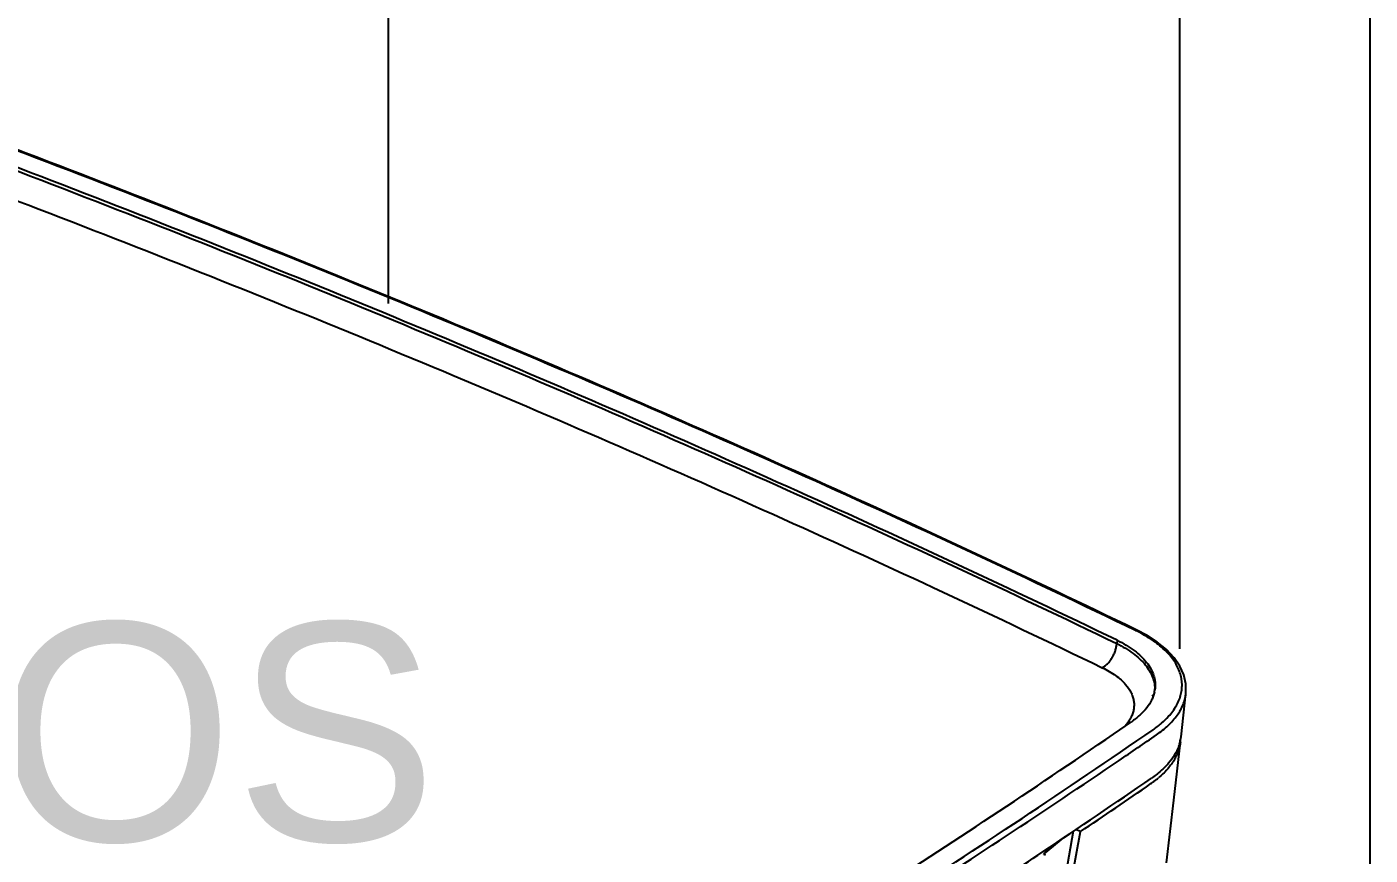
# Model space of a CAD drawing. Header units: inches. Extents: x 110042 to 357611, y 89798 to 292388.
# Drawn here: x 222659 to 229643, y 156452 to 160758 of the extents above; entities that cross this region are included whole.
import ezdxf

# ---------------------------------------------------------------- set-up
doc = ezdxf.new("R2010")
doc.units = ezdxf.units.IN
doc.header["$MEASUREMENT"] = 0
doc.styles.get("Standard").update_dxf_attribs({"font": 'arial.ttf'})

# ---------------------------------------------------------------- blocks, each defined once
blk = doc.blocks.new('S')
for p, q in [((3024.7079, 6966.5047), (3024.7045, 6966.5064)), ((3024.7079, 6966.5047), (3024.7079, 6966.5047)), ((3024.7294, 6966.4934), (3024.7079, 6966.5047)), ((3024.659, 6966.4811), (3024.6581, 6966.4735)), ((3024.7553, 6966.4768), (3024.7294, 6966.4934)), ((3024.7776, 6966.4587), (3024.7553, 6966.4768)), ((3024.7958, 6966.4394), (3024.7776, 6966.4587)), ((3024.8097, 6966.4192), (3024.7958, 6966.4394)), ((3024.8191, 6966.3981), (3024.8097, 6966.4192)), ((3024.824, 6966.3766), (3024.8191, 6966.3981)), ((3024.824, 6966.3536), (3024.824, 6966.3766)), ((3024.8122, 6966.2498), (3024.824, 6966.3536)), ((3024.65, 6966.256), (3024.6932, 6966.2857)), ((3024.7949, 6966.0979), (3024.8107, 6966.2368)), ((3024.7777, 6965.9477), (3024.7949, 6966.0979)), ((3024.5366, 6965.9226), (3024.5548, 6966.0245)), ((3024.5491, 6965.9001), (3024.571, 6966.0224)), ((3024.571, 6966.0224), (3024.559, 6966.0273)), ((3024.4845, 6965.9689), (3024.5336, 6966.0101)), ((3024.4797, 6965.9732), (3024.4816, 6965.9745)), ((3024.4831, 6965.9677), (3024.4845, 6965.9689)), ((3024.487, 6965.966), (3024.4831, 6965.9677))]:
    blk.add_line(p, q)
for centre, radius, start, end in [((3024.5442, 6966.1747), 0.3662, 63.6127, 64.203), ((3024.6106, 6966.1941), 0.2043, 48.5527, 49.5017), ((3024.6736, 6966.3738), 0.0767, 347.2096, 353.4931), ((3011.8427, 6984.9573), 22.6664, 302.62392, 304.40471), ((3011.8932, 6984.9385), 22.6674, 302.62297, 304.53974), ((3012.3537, 6984.2573), 21.8598, 304.27294, 304.55703), ((3024.7174, 6966.2606), 0.0955, 349.1492, 353.4966), ((3024.7101, 6966.2623), 0.1029, 339.7575, 345.8092), ((3024.7147, 6966.2611), 0.0981, 345.8137, 349.158), ((3024.7172, 6966.2474), 0.0941, 353.4975, 357.101), ((3011.8428, 6985.016), 22.7745, 302.62438, 304.26024), ((3012.1974, 6984.3751), 22.1243, 303.72688, 304.53942), ((3024.6066, 6966.333), 0.2365, 306.5169, 309.8834), ((3012.2731, 6984.25), 21.9883, 304.007, 304.53937), ((3024.5922, 6966.3521), 0.2605, 304.523, 306.5588), ((3011.8867, 6984.8409), 22.6842, 303.17886, 303.7207)]:
    blk.add_arc(centre, radius, start, end)
for points, knots in [([(3024.7045, 6966.5064), (3024.4504, 6966.6291), (3023.9336, 6966.87), (3023.1416, 6967.214), (3022.3261, 6967.5438), (3021.7721, 6967.7523), (3021.4915, 6967.8542)], [0, 0, 0, 0, 0.242902, 0.490631, 0.743048, 1, 1, 1, 1]), ([(3024.659, 6966.4811), (3024.4052, 6966.6037), (3023.8891, 6966.8443), (3023.0982, 6967.188), (3022.2836, 6967.5175), (3021.7302, 6967.7257), (3021.4499, 6967.8275)], [0, 0, 0, 0, 0.242887, 0.490612, 0.743034, 1, 1, 1, 1]), ([(3024.7035, 6966.5044), (3024.4494, 6966.6272), (3023.9327, 6966.8681), (3023.1409, 6967.2121), (3022.3254, 6967.542), (3021.7715, 6967.7505), (3021.4908, 6967.8524)], [0, 0, 0, 0, 0.242894, 0.49062, 0.74304, 1, 1, 1, 1]), ([(3021.45, 6967.8194), (3021.7302, 6967.7177), (3022.2834, 6967.5096), (3023.0977, 6967.1801), (3023.8885, 6966.8366), (3024.4044, 6966.5961), (3024.6581, 6966.4735)], [0, 0, 0, 0, 0.256964, 0.509386, 0.757111, 1, 1, 1, 1]), ([(3021.4207, 6967.7592), (3021.7005, 6967.6577), (3022.2527, 6967.4499), (3023.0657, 6967.121), (3023.8551, 6966.778), (3024.3702, 6966.5379), (3024.6235, 6966.4155)], [0, 0, 0, 0, 0.256964, 0.509386, 0.757111, 1, 1, 1, 1]), ([(3024.7035, 6966.5044), (3024.7039, 6966.5046), (3024.7046, 6966.5049), (3024.7058, 6966.5051), (3024.7069, 6966.5051), (3024.7076, 6966.5049), (3024.7079, 6966.5047)], [0, 0, 0, 0, 0.277962, 0.534704, 0.773158, 1, 1, 1, 1]), ([(3024.7826, 6966.299), (3024.7898, 6966.3069), (3024.7992, 6966.3196), (3024.808, 6966.338), (3024.8124, 6966.3517), (3024.8147, 6966.3655), (3024.8148, 6966.3794), (3024.8129, 6966.3933), (3024.8088, 6966.407), (3024.8027, 6966.4206), (3024.7945, 6966.4338), (3024.7844, 6966.4466), (3024.7678, 6966.4636), (3024.748, 6966.4791), (3024.7256, 6966.493), (3024.7133, 6966.4996), (3024.7069, 6966.5027)], [0, 0, 0, 0, 0.12304, 0.180169, 0.235131, 0.2887, 0.341742, 0.395168, 0.449862, 0.506625, 0.566116, 0.628853, 0.695218, 0.839614, 0.91789, 1, 1, 1, 1]), ([(3024.6235, 6966.4155), (3024.6257, 6966.4167), (3024.6302, 6966.4196), (3024.6364, 6966.425), (3024.6422, 6966.4317), (3024.6473, 6966.4392), (3024.6516, 6966.4475), (3024.6549, 6966.4561), (3024.6572, 6966.4648), (3024.658, 6966.4706), (3024.6581, 6966.4735)], [0, 0, 0, 0, 0.108842, 0.227159, 0.352803, 0.483381, 0.616259, 0.748625, 0.877596, 1, 1, 1, 1]), ([(3024.6581, 6966.4735), (3024.6652, 6966.4699), (3024.6788, 6966.4626), (3024.6973, 6966.4502), (3024.7134, 6966.4369), (3024.7267, 6966.4229), (3024.7371, 6966.4083), (3024.7445, 6966.3932), (3024.7488, 6966.3778), (3024.7495, 6966.3673), (3024.7493, 6966.3622)], [0, 0, 0, 0, 0.157194, 0.304377, 0.441153, 0.567831, 0.685256, 0.794894, 0.89888, 1, 1, 1, 1]), ([(3024.659, 6966.4811), (3024.6664, 6966.4775), (3024.6806, 6966.47), (3024.6999, 6966.4571), (3024.7164, 6966.4434), (3024.7298, 6966.4287), (3024.7401, 6966.4134), (3024.7471, 6966.3975), (3024.7505, 6966.3813), (3024.7505, 6966.3704), (3024.7499, 6966.3651)], [0, 0, 0, 0, 0.158202, 0.305703, 0.442199, 0.568164, 0.6847, 0.793642, 0.897648, 1, 1, 1, 1]), ([(3024.6235, 6966.4155), (3024.6292, 6966.4127), (3024.6401, 6966.4069), (3024.6552, 6966.3972), (3024.6683, 6966.3867), (3024.6759, 6966.3791), (3024.6793, 6966.3752)], [0, 0, 0, 0, 0.275864, 0.534735, 0.775949, 1, 1, 1, 1]), ([(3024.6793, 6966.3752), (3024.6842, 6966.3694), (3024.6906, 6966.3602), (3024.6963, 6966.3469), (3024.6989, 6966.337), (3024.6999, 6966.327), (3024.6992, 6966.317), (3024.697, 6966.307), (3024.6945, 6966.3006), (3024.693, 6966.2975)], [0, 0, 0, 0, 0.27073, 0.396429, 0.517651, 0.636423, 0.754951, 0.87546, 1, 1, 1, 1]), ([(3024.7484, 6966.3568), (3024.7477, 6966.3536), (3024.7458, 6966.3471), (3024.7403, 6966.3342), (3024.7301, 6966.3184), (3024.7136, 6966.301), (3024.7004, 6966.2906), (3024.6932, 6966.2857)], [0, 0, 0, 0, 0.107976, 0.219304, 0.45548, 0.714779, 1, 1, 1, 1]), ([(3024.7532, 6966.2544), (3024.7583, 6966.2579), (3024.768, 6966.265), (3024.7853, 6966.28), (3024.8, 6966.2963), (3024.8111, 6966.3137), (3024.8174, 6966.3267), (3024.8218, 6966.3399), (3024.8235, 6966.349), (3024.824, 6966.3534)], [0, 0, 0, 0, 0.147725, 0.288128, 0.547197, 0.667164, 0.78181, 0.892298, 1, 1, 1, 1]), ([(3024.693, 6966.2975), (3024.6921, 6966.2956), (3024.688, 6966.2876), (3024.6826, 6966.2804), (3024.6781, 6966.2753)], [0, 0, 0, 0, 0.23854, 1, 1, 1, 1]), ([(3024.7451, 6966.2666), (3024.7522, 6966.2715), (3024.7654, 6966.2815), (3024.7773, 6966.293), (3024.7826, 6966.299)], [0, 0, 0, 0, 0.518656, 1, 1, 1, 1]), ([(3024.8067, 6966.2267), (3024.8041, 6966.2196), (3024.7971, 6966.2055), (3024.7825, 6966.1858), (3024.7638, 6966.1671), (3024.7492, 6966.1559), (3024.7413, 6966.1505)], [0, 0, 0, 0, 0.22146, 0.459867, 0.718866, 1, 1, 1, 1]), ([(3024.8107, 6966.2368), (3024.8103, 6966.233), (3024.809, 6966.2254), (3024.8056, 6966.2142), (3024.8009, 6966.2032), (3024.7927, 6966.1883), (3024.779, 6966.1703), (3024.7656, 6966.1576), (3024.7583, 6966.1514)], [0, 0, 0, 0, 0.111096, 0.224458, 0.341112, 0.461963, 0.718925, 1, 1, 1, 1])]:
    blk.add_open_spline(points, degree=3, knots=knots)

msp = doc.modelspace()

# ---------------------------------------------------------------- linework, layer by layer
at = {"color": 32, "true_color": 0xcd6928}
for p, q in [((229643, 148782), (229643, 193111.2)), ((228652.9, 157523.5), (228652.9, 191995.1))]:
    msp.add_line(p, q, dxfattribs=at)
at = {"color": 4}
msp.add_line((224537.2, 168881.4), (224537.2, 159320.6), dxfattribs=at)

# ---------------------------------------------------------------- block references
at = {"xscale": 2168.486986035371, "yscale": 2168.486986035371, "zscale": 2168.486986035371}
msp.add_blockref('S', (-6330606.2, -14949155), dxfattribs=at)

# ---------------------------------------------------------------- texts
at = {"color": 5, "insert": (219069.1, 157659.9), "char_height": 1134.885, "attachment_point": 1}
msp.add_mtext_dynamic_manual_height_columns('{\\C256;\\c0;SONOS}', width=2160.325, gutter_width=1.13, heights=[0], dxfattribs=at)

doc.saveas('drawing.dxf')
